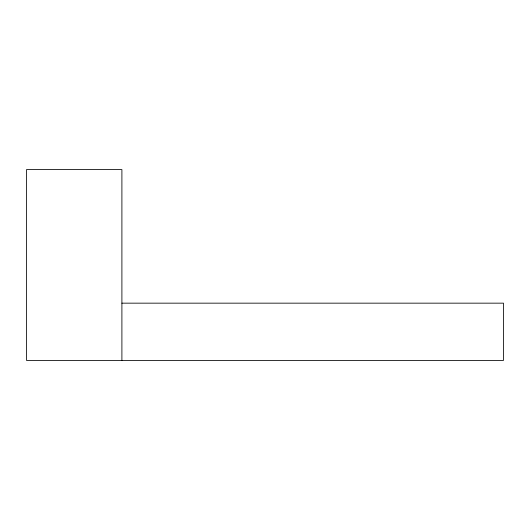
<?xml version="1.0" encoding="UTF-8"?>
<svg xmlns="http://www.w3.org/2000/svg" width="530" height="530" viewBox="0 0 530 530"><rect width="100%" height="100%" fill="white"/><g stroke="black" fill="none" stroke-linecap="round" stroke-linejoin="round"><path stroke-width="0.79" d="M121.9 303.16L503.5 303.16L503.5 360.4L26.5 360.4L26.5 169.6L121.9 169.6L121.9 360.4"/></g></svg>
